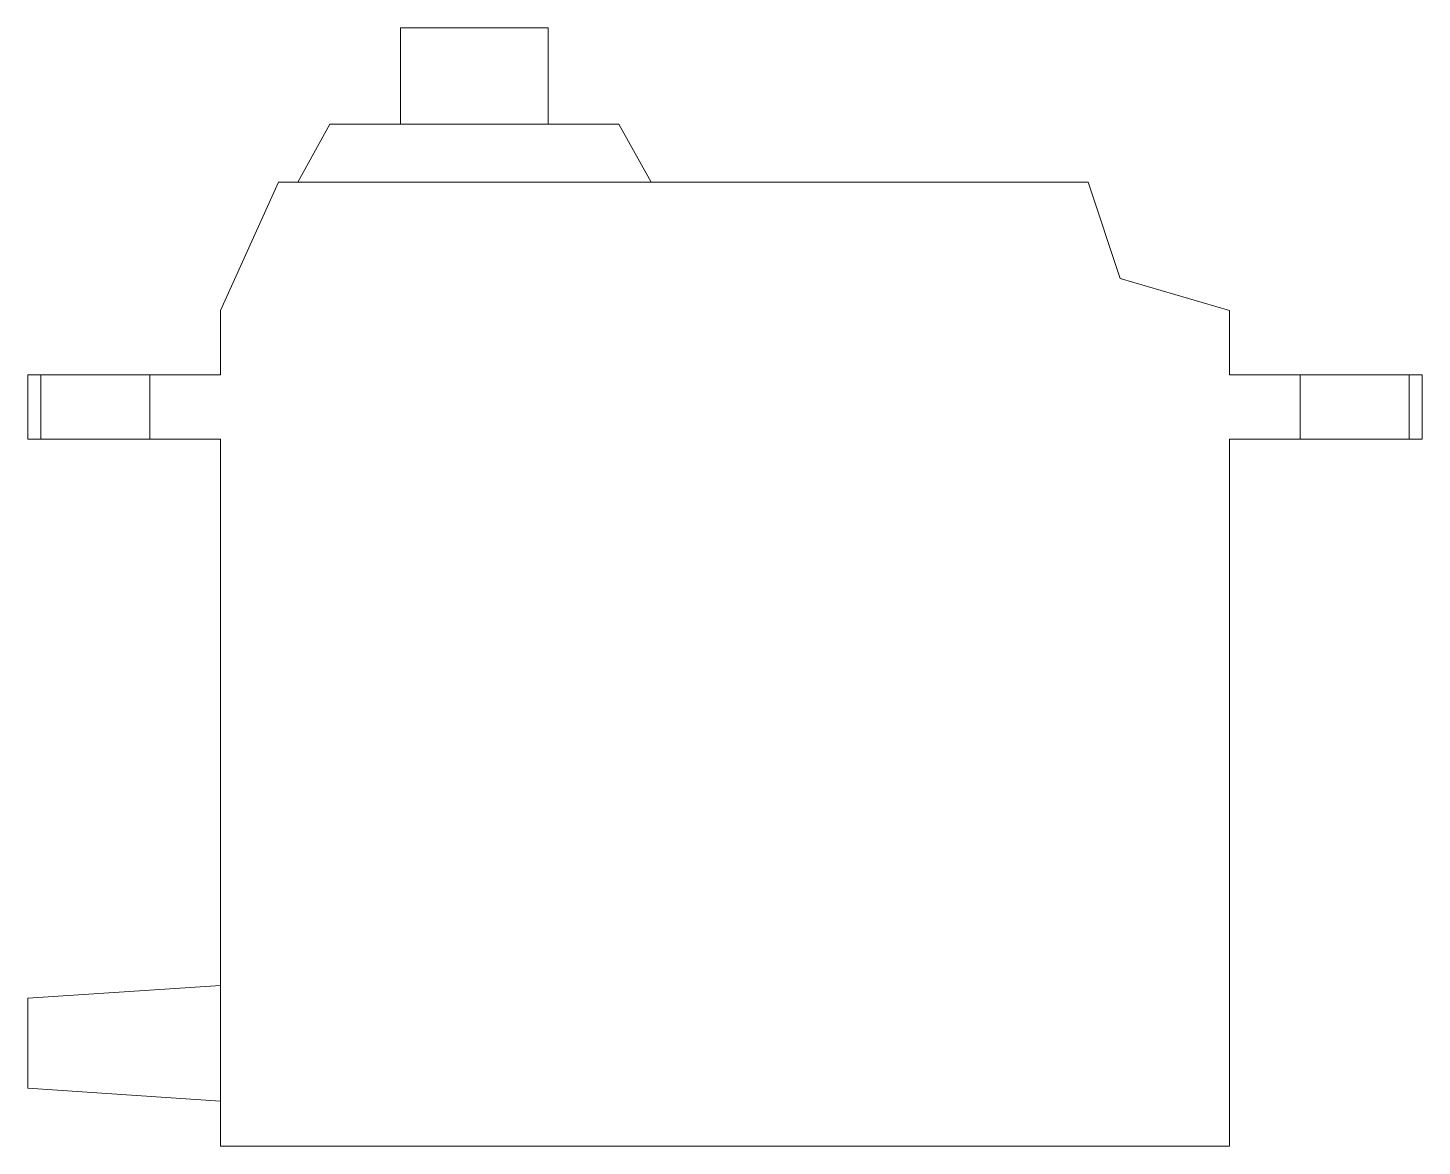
# Model space of a CAD drawing. Header units: inches. Extents: x -0.3 to 1.87, y 0 to 1.74.
import ezdxf

# ---------------------------------------------------------------- set-up
doc = ezdxf.new("R2010")
doc.units = ezdxf.units.IN
doc.linetypes.add('DASHED2', pattern=[9.525, 6.35, -3.175])
doc.layers.get('0').update_dxf_attribs({"linetype": 'CONTINUOUS', "lineweight": 0})

msp = doc.modelspace()

# ---------------------------------------------------------------- linework, layer by layer
at = {"lineweight": 18}
for p, q in [((0.28, 1.59), (0.28, 1.74)), ((0.28, 1.74), (0.51, 1.74)), ((0.51, 1.74), (0.51, 1.59)), ((0.12, 1.5), (0.17, 1.59)), ((0.17, 1.59), (0.62, 1.59)), ((0.62, 1.59), (0.67, 1.5)), ((0.09, 1.5), (0, 1.3)), ((1.35, 1.5), (0.09, 1.5)), ((1.4, 1.35), (1.35, 1.5)), ((1.57, 1.3), (1.4, 1.35)), ((0, 1.3), (0, 1.2)), ((1.57, 1.2), (1.57, 1.3)), ((-0.3, 1.1), (-0.3, 1.2)), ((-0.3, 1.2), (0, 1.2)), ((1.87, 1.2), (1.57, 1.2)), ((1.87, 1.1), (1.87, 1.2)), ((0, 1.1), (-0.3, 1.1)), ((0, 1.1), (0, 0)), ((1.57, 1.1), (1.87, 1.1)), ((1.57, 0), (1.57, 1.1)), ((-0.3, 0.23), (0, 0.25)), ((0, 0.25), (0, 0.07)), ((-0.3, 0.09), (-0.3, 0.23)), ((0, 0.07), (-0.3, 0.09)), ((0, 0), (1.57, 0))]:
    msp.add_line(p, q, dxfattribs=at)
at = {"linetype": 'DASHED2', "lineweight": 18}
for p, q in [((-0.28, 1.1), (-0.28, 1.2)), ((-0.11, 1.2), (-0.11, 1.1)), ((1.68, 1.2), (1.68, 1.1)), ((1.85, 1.1), (1.85, 1.2))]:
    msp.add_line(p, q, dxfattribs=at)

doc.saveas('drawing.dxf')
